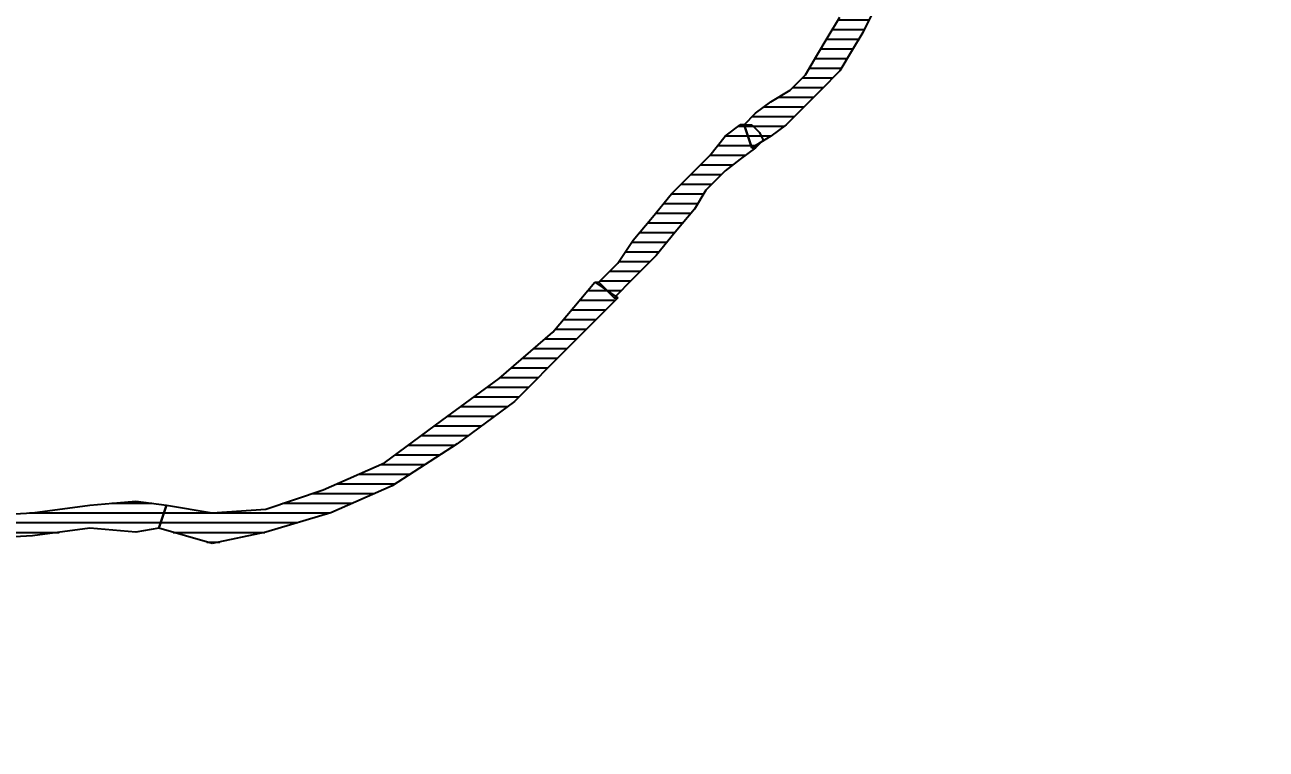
# Model space of a CAD drawing. Header units: millimetres. Extents: x 322668 to 332469, y 13187 to 20117.
# Drawn here: x 327618.5 to 327634.55, y 15727.98 to 15737.34 of the extents above; entities that cross this region are included whole.
import ezdxf

# ---------------------------------------------------------------- set-up
doc = ezdxf.new("R2010")
doc.units = ezdxf.units.MM
doc.header["$LTSCALE"] = 50
doc.header["$MEASUREMENT"] = 0
doc.header["$PDMODE"] = 3
doc.header["$PDSIZE"] = -0.5
doc.layers.get('0').update_dxf_attribs({"linetype": 'CONTINUOUS'})
doc.layers.get('DEFPOINTS').update_dxf_attribs({"linetype": 'CONTINUOUS'})
doc.layers.add('MIM_OLCU-DIS', color=1, linetype='CONTINUOUS')
doc.styles.add('OLCU', font='TSIMPLEX.SHX', dxfattribs={"width": 0.7})
doc.dimstyles.new('200-OLCU-DIŞ', dxfattribs={"dimtxt": 30, "dimasz": 10, "dimexe": 0, "dimexo": 0, "dimgap": 10, "dimtad": 1, "dimdec": 1, "dimdsep": 46, "dimtxsty": 'OLCU', "dimblk1": 'DOT', "dimblk2": 'DOT', "dimsah": 1, "dimcen": 0, "dimclrd": 7, "dimclre": 7, "dimclrt": 4, "dimadec": 0, "dimazin": 0, "dimtfac": 1, "dimtdec": 1, "dimtix": 1, "dimtmove": 2, "dimatfit": 3, "dimldrblk": 'DOT', "dimfxl": 0, "dimtolj": 1, "dimarcsym": 0})
pattern_1 = [(360, (-5108.51305, -673.59423), (1e-16, 0.125), [25])]

# ---------------------------------------------------------------- blocks, each defined once
blk = doc.blocks.new('_DOT')
at = {"color": 0, "linetype": 'ByBlock'}
blk.add_line((-0.5, 0), (-1, 0), dxfattribs=at)
at = {"color": 0, "linetype": 'ByBlock', "const_width": 0.5}
blk.add_lwpolyline([(-0.25, 0, 1), (0.25, 0, 1)], format="xyb", close=True, dxfattribs=at)
blk = doc.blocks.new('*D159')
at = {"layer": 'DEFPOINTS', "color": 0}
for p in [(329577.746, 18407.964, -57.501), (327588.544, 14892.995), (330092.587, 14892.995)]:
    blk.add_point(p, dxfattribs=at)
at = {"layer": 'MIM_OLCU-DIS', "color": 7, "lineweight": -2}
for p, q in [((330052.834, 18407.964), (330092.587, 18407.964)), ((330092.587, 18397.964), (330092.587, 14902.995)), ((330052.587, 14892.995), (330092.587, 14892.995))]:
    blk.add_line(p, q, dxfattribs=at)
at = {"layer": 'MIM_OLCU-DIS', "color": 7, "lineweight": -2, "xscale": 10, "yscale": 10, "zscale": 10}
for p, rotation in [((330092.587, 18407.964), 90), ((330092.587, 14892.995), 270)]:
    blk.add_blockref('_DOT', p, dxfattribs=dict(at, rotation=rotation))
at = {"layer": 'MIM_OLCU-DIS', "color": 4, "insert": (330067.587, 16650.479), "char_height": 30, "attachment_point": 5, "rotation": 90, "style": 'OLCU'}
blk.add_mtext('\\A1;3515', dxfattribs=at)
blk = doc.blocks.new('by')
at = {"ltscale": 30}
h = blk.add_hatch(dxfattribs=at)
h.set_pattern_fill('DC_LINES', color=256, scale=0.1, style=0)
h.set_pattern_definition(pattern_1)
edge = h.paths.add_edge_path(flags=0)
edge.add_line((6413.42, 2203.099), (6413.271, 2202.801))
edge.add_line((6413.271, 2202.801), (6413.123, 2202.552))
edge.add_line((6413.123, 2202.552), (6412.974, 2202.304))
edge.add_line((6412.974, 2202.304), (6412.727, 2202.056))
edge.add_line((6412.727, 2202.056), (6412.529, 2201.857))
edge.add_line((6412.529, 2201.857), (6412.282, 2201.609))
edge.add_line((6412.282, 2201.609), (6412.084, 2201.46))
edge.add_line((6412.084, 2201.46), (6411.837, 2201.311))
edge.add_line((6411.837, 2201.311), (6411.738, 2201.609))
edge.add_line((6411.738, 2201.609), (6411.886, 2201.758))
edge.add_line((6411.886, 2201.758), (6412.084, 2201.907))
edge.add_line((6412.084, 2201.907), (6412.332, 2202.056))
edge.add_line((6412.332, 2202.056), (6412.529, 2202.254))
edge.add_line((6412.529, 2202.254), (6412.677, 2202.503))
edge.add_line((6412.677, 2202.503), (6412.826, 2202.751))
edge.add_line((6412.826, 2202.751), (6412.974, 2203))
edge.add_line((6412.974, 2203), (6413.123, 2203.198))
h = blk.add_hatch(dxfattribs=at)
h.set_pattern_fill('DC_LINES', color=256, scale=0.1, style=0)
h.set_pattern_definition(pattern_1)
edge = h.paths.add_edge_path(flags=0)
edge.add_line((6413.42, 2203.099), (6413.271, 2202.801))
edge.add_line((6413.271, 2202.801), (6413.123, 2202.552))
edge.add_line((6413.123, 2202.552), (6412.974, 2202.304))
edge.add_line((6412.974, 2202.304), (6412.727, 2202.056))
edge.add_line((6412.727, 2202.056), (6412.529, 2201.857))
edge.add_line((6412.529, 2201.857), (6412.282, 2201.609))
edge.add_line((6412.282, 2201.609), (6412.084, 2201.46))
edge.add_line((6412.084, 2201.46), (6411.837, 2201.311))
edge.add_line((6411.837, 2201.311), (6411.738, 2201.609))
edge.add_line((6411.738, 2201.609), (6411.886, 2201.758))
edge.add_line((6411.886, 2201.758), (6412.084, 2201.907))
edge.add_line((6412.084, 2201.907), (6412.332, 2202.056))
edge.add_line((6412.332, 2202.056), (6412.529, 2202.254))
edge.add_line((6412.529, 2202.254), (6412.677, 2202.503))
edge.add_line((6412.677, 2202.503), (6412.826, 2202.751))
edge.add_line((6412.826, 2202.751), (6412.974, 2203))
edge.add_line((6412.974, 2203), (6413.123, 2203.198))
h = blk.add_hatch(dxfattribs=at)
h.set_pattern_fill('DC_LINES', color=256, scale=0.1, style=0)
h.set_pattern_definition(pattern_1)
edge = h.paths.add_edge_path(flags=0)
edge.add_line((6411.837, 2201.311), (6411.886, 2201.311))
edge.add_line((6411.886, 2201.311), (6411.688, 2201.162))
edge.add_line((6411.688, 2201.162), (6411.49, 2201.013))
edge.add_line((6411.49, 2201.013), (6411.243, 2200.764))
edge.add_line((6411.243, 2200.764), (6411.094, 2200.516))
edge.add_line((6411.094, 2200.516), (6410.847, 2200.218))
edge.add_line((6410.847, 2200.218), (6410.6, 2199.92))
edge.add_line((6410.6, 2199.92), (6410.303, 2199.622))
edge.add_line((6410.303, 2199.622), (6410.055, 2199.373))
edge.add_line((6410.055, 2199.373), (6409.858, 2199.572))
edge.add_line((6409.858, 2199.572), (6410.105, 2199.82))
edge.add_line((6410.105, 2199.82), (6410.303, 2200.118))
edge.add_line((6410.303, 2200.118), (6410.551, 2200.416))
edge.add_line((6410.551, 2200.416), (6410.798, 2200.714))
edge.add_line((6410.798, 2200.714), (6411.045, 2200.963))
edge.add_line((6411.045, 2200.963), (6411.293, 2201.211))
edge.add_line((6411.293, 2201.211), (6411.49, 2201.46))
edge.add_line((6411.49, 2201.46), (6411.688, 2201.609))
edge.add_line((6411.688, 2201.609), (6411.738, 2201.609))
h = blk.add_hatch(dxfattribs=at)
h.set_pattern_fill('DC_LINES', color=256, scale=0.1, style=0)
h.set_pattern_definition(pattern_1)
edge = h.paths.add_edge_path(flags=0)
edge.add_line((6411.837, 2201.311), (6411.886, 2201.311))
edge.add_line((6411.886, 2201.311), (6411.688, 2201.162))
edge.add_line((6411.688, 2201.162), (6411.49, 2201.013))
edge.add_line((6411.49, 2201.013), (6411.243, 2200.764))
edge.add_line((6411.243, 2200.764), (6411.094, 2200.516))
edge.add_line((6411.094, 2200.516), (6410.847, 2200.218))
edge.add_line((6410.847, 2200.218), (6410.6, 2199.92))
edge.add_line((6410.6, 2199.92), (6410.303, 2199.622))
edge.add_line((6410.303, 2199.622), (6410.055, 2199.373))
edge.add_line((6410.055, 2199.373), (6409.858, 2199.572))
edge.add_line((6409.858, 2199.572), (6410.105, 2199.82))
edge.add_line((6410.105, 2199.82), (6410.303, 2200.118))
edge.add_line((6410.303, 2200.118), (6410.551, 2200.416))
edge.add_line((6410.551, 2200.416), (6410.798, 2200.714))
edge.add_line((6410.798, 2200.714), (6411.045, 2200.963))
edge.add_line((6411.045, 2200.963), (6411.293, 2201.211))
edge.add_line((6411.293, 2201.211), (6411.49, 2201.46))
edge.add_line((6411.49, 2201.46), (6411.688, 2201.609))
edge.add_line((6411.688, 2201.609), (6411.738, 2201.609))
edge.add_line((6411.738, 2201.609), (6411.688, 2201.609))
edge.add_line((6411.688, 2201.609), (6411.837, 2201.609))
edge.add_line((6411.837, 2201.609), (6411.935, 2201.509))
edge.add_line((6411.935, 2201.509), (6411.985, 2201.41))
edge.add_line((6411.985, 2201.41), (6411.886, 2201.311))
h = blk.add_hatch(dxfattribs=at)
h.set_pattern_fill('DC_LINES', color=256, scale=0.1, style=0)
h.set_pattern_definition(pattern_1)
edge = h.paths.add_edge_path(flags=0)
edge.add_line((6404.267, 2196.691), (6404.861, 2196.592))
edge.add_line((6404.861, 2196.592), (6405.553, 2196.641))
edge.add_line((6405.553, 2196.641), (6406.296, 2196.89))
edge.add_line((6406.296, 2196.89), (6407.088, 2197.237))
edge.add_line((6407.088, 2197.237), (6407.829, 2197.784))
edge.add_line((6407.829, 2197.784), (6408.571, 2198.33))
edge.add_line((6408.571, 2198.33), (6409.264, 2198.926))
edge.add_line((6409.264, 2198.926), (6409.808, 2199.572))
edge.add_line((6409.808, 2199.572), (6410.105, 2199.373))
edge.add_line((6410.105, 2199.373), (6409.462, 2198.728))
edge.add_line((6409.462, 2198.728), (6408.769, 2198.032))
edge.add_line((6408.769, 2198.032), (6408.027, 2197.486))
edge.add_line((6408.027, 2197.486), (6407.186, 2196.939))
edge.add_line((6407.186, 2196.939), (6406.394, 2196.592))
edge.add_line((6406.394, 2196.592), (6405.553, 2196.343))
edge.add_line((6405.553, 2196.343), (6404.861, 2196.194))
edge.add_line((6404.861, 2196.194), (6404.168, 2196.393))
h = blk.add_hatch(dxfattribs=at)
h.set_pattern_fill('DC_LINES', color=256, scale=0.1, style=0)
h.set_pattern_definition(pattern_1)
edge = h.paths.add_edge_path(flags=0)
edge.add_line((6410.055, 2199.373), (6410.105, 2199.373))
edge.add_line((6410.105, 2199.373), (6409.462, 2198.728))
edge.add_line((6409.462, 2198.728), (6408.769, 2198.032))
edge.add_line((6408.769, 2198.032), (6408.027, 2197.486))
edge.add_line((6408.027, 2197.486), (6407.186, 2196.939))
edge.add_line((6407.186, 2196.939), (6406.394, 2196.592))
edge.add_line((6406.394, 2196.592), (6405.553, 2196.343))
edge.add_line((6405.553, 2196.343), (6404.861, 2196.194))
edge.add_line((6404.861, 2196.194), (6404.168, 2196.393))
edge.add_line((6404.168, 2196.393), (6404.267, 2196.691))
edge.add_line((6404.267, 2196.691), (6404.861, 2196.592))
edge.add_line((6404.861, 2196.592), (6405.553, 2196.641))
edge.add_line((6405.553, 2196.641), (6406.296, 2196.89))
edge.add_line((6406.296, 2196.89), (6407.088, 2197.237))
edge.add_line((6407.088, 2197.237), (6407.829, 2197.784))
edge.add_line((6407.829, 2197.784), (6408.571, 2198.33))
edge.add_line((6408.571, 2198.33), (6409.264, 2198.926))
edge.add_line((6409.264, 2198.926), (6409.808, 2199.572))
edge.add_line((6409.808, 2199.572), (6409.858, 2199.572))
h = blk.add_hatch(dxfattribs=at)
h.set_pattern_fill('DC_LINES', color=256, scale=0.1, style=0)
h.set_pattern_definition(pattern_1)
edge = h.paths.add_edge_path(flags=0)
edge.add_line((6398.578, 2196.492), (6398.627, 2196.492))
edge.add_line((6398.627, 2196.492), (6399.122, 2196.492))
edge.add_line((6399.122, 2196.492), (6399.814, 2196.492))
edge.add_line((6399.814, 2196.492), (6400.705, 2196.443))
edge.add_line((6400.705, 2196.443), (6401.645, 2196.542))
edge.add_line((6401.645, 2196.542), (6402.535, 2196.592))
edge.add_line((6402.535, 2196.592), (6403.277, 2196.691))
edge.add_line((6403.277, 2196.691), (6403.871, 2196.741))
edge.add_line((6403.871, 2196.741), (6404.267, 2196.691))
edge.add_line((6404.267, 2196.691), (6404.168, 2196.393))
edge.add_line((6404.168, 2196.393), (6403.871, 2196.343))
edge.add_line((6403.871, 2196.343), (6403.277, 2196.393))
edge.add_line((6403.277, 2196.393), (6402.535, 2196.293))
edge.add_line((6402.535, 2196.293), (6401.645, 2196.244))
edge.add_line((6401.645, 2196.244), (6400.705, 2196.144))
edge.add_line((6400.705, 2196.144), (6399.814, 2196.095))
edge.add_line((6399.814, 2196.095), (6399.122, 2196.095))
edge.add_line((6399.122, 2196.095), (6398.528, 2196.194))
edge.add_line((6398.528, 2196.194), (6398.578, 2196.194))
h = blk.add_hatch(dxfattribs=at)
h.set_pattern_fill('DC_LINES', color=256, scale=0.1, style=0)
h.set_pattern_definition(pattern_1)
edge = h.paths.add_edge_path(flags=0)
edge.add_line((6404.168, 2196.393), (6403.871, 2196.343))
edge.add_line((6403.871, 2196.343), (6403.277, 2196.393))
edge.add_line((6403.277, 2196.393), (6402.535, 2196.293))
edge.add_line((6402.535, 2196.293), (6401.645, 2196.244))
edge.add_line((6401.645, 2196.244), (6400.705, 2196.144))
edge.add_line((6400.705, 2196.144), (6399.814, 2196.095))
edge.add_line((6399.814, 2196.095), (6399.122, 2196.095))
edge.add_line((6399.122, 2196.095), (6398.528, 2196.194))
edge.add_line((6398.528, 2196.194), (6398.627, 2196.492))
edge.add_line((6398.627, 2196.492), (6399.122, 2196.492))
edge.add_line((6399.122, 2196.492), (6399.814, 2196.492))
edge.add_line((6399.814, 2196.492), (6400.705, 2196.443))
edge.add_line((6400.705, 2196.443), (6401.645, 2196.542))
edge.add_line((6401.645, 2196.542), (6402.535, 2196.592))
edge.add_line((6402.535, 2196.592), (6403.277, 2196.691))
edge.add_line((6403.277, 2196.691), (6403.871, 2196.741))
edge.add_line((6403.871, 2196.741), (6404.267, 2196.691))
for p, q in [((6412.826, 2202.751, -4.505), (6412.974, 2203, -4.505)), ((6412.826, 2202.751, -4.505), (6412.974, 2203, -4.505)), ((6413.42, 2203.099, -4.505), (6413.271, 2202.801, -4.505)), ((6413.42, 2203.099, -4.505), (6413.271, 2202.801, -4.505)), ((6412.677, 2202.503, -4.505), (6412.826, 2202.751, -4.505)), ((6412.677, 2202.503, -4.505), (6412.826, 2202.751, -4.505)), ((6413.271, 2202.801, -4.505), (6413.123, 2202.552, -4.505)), ((6413.271, 2202.801, -4.505), (6413.123, 2202.552, -4.505)), ((6412.529, 2202.254, -4.505), (6412.677, 2202.503, -4.505)), ((6412.529, 2202.254, -4.505), (6412.677, 2202.503, -4.505)), ((6413.123, 2202.552, -4.505), (6412.974, 2202.304, -4.505)), ((6413.123, 2202.552, -4.505), (6412.974, 2202.304, -4.505)), ((6412.332, 2202.056, -4.505), (6412.529, 2202.254, -4.505)), ((6412.332, 2202.056, -4.505), (6412.529, 2202.254, -4.505)), ((6412.974, 2202.304, -4.505), (6412.727, 2202.056, -4.505)), ((6412.974, 2202.304, -4.505), (6412.727, 2202.056, -4.505)), ((6412.084, 2201.907, -4.505), (6412.332, 2202.056, -4.505)), ((6412.084, 2201.907, -4.505), (6412.332, 2202.056, -4.505)), ((6412.727, 2202.056, -4.505), (6412.529, 2201.857, -4.505)), ((6412.727, 2202.056, -4.505), (6412.529, 2201.857, -4.505)), ((6411.886, 2201.758, -4.505), (6412.084, 2201.907, -4.505)), ((6411.886, 2201.758, -4.505), (6412.084, 2201.907, -4.505)), ((6412.529, 2201.857, -4.505), (6412.282, 2201.609, -4.505)), ((6412.529, 2201.857, -4.505), (6412.282, 2201.609, -4.505)), ((6411.738, 2201.609, -4.505), (6411.886, 2201.758, -4.505)), ((6411.738, 2201.609, -4.505), (6411.886, 2201.758, -4.505)), ((6411.49, 2201.46, -4.505), (6411.688, 2201.609, -4.505)), ((6411.49, 2201.46, -4.505), (6411.688, 2201.609, -4.505)), ((6411.688, 2201.609, -4.505), (6411.738, 2201.609, -4.505)), ((6411.688, 2201.609, -4.505), (6411.738, 2201.609, -4.505)), ((6411.738, 2201.609, -4.505), (6411.688, 2201.609, -4.505)), ((6411.688, 2201.609, -4.505), (6411.837, 2201.609, -4.505)), ((6411.738, 2201.609, -4.505), (6411.837, 2201.311, -4.505)), ((6411.837, 2201.311, -4.505), (6411.738, 2201.609, -4.505)), ((6411.837, 2201.311, -4.505), (6411.738, 2201.609, -4.505)), ((6411.837, 2201.609, -4.505), (6411.935, 2201.509, -4.505)), ((6412.282, 2201.609, -4.505), (6412.084, 2201.46, -4.505)), ((6412.282, 2201.609, -4.505), (6412.084, 2201.46, -4.505)), ((6411.293, 2201.211, -4.505), (6411.49, 2201.46, -4.505)), ((6411.293, 2201.211, -4.505), (6411.49, 2201.46, -4.505)), ((6412.084, 2201.46, -4.505), (6411.837, 2201.311, -4.505)), ((6412.084, 2201.46, -4.505), (6411.837, 2201.311, -4.505)), ((6411.985, 2201.41, -4.505), (6411.886, 2201.311, -4.505)), ((6411.935, 2201.509, -4.505), (6411.985, 2201.41, -4.505)), ((6411.045, 2200.963, -4.505), (6411.293, 2201.211, -4.505)), ((6411.045, 2200.963, -4.505), (6411.293, 2201.211, -4.505)), ((6411.886, 2201.311, -4.505), (6411.688, 2201.162, -4.505)), ((6411.886, 2201.311, -4.505), (6411.688, 2201.162, -4.505)), ((6411.837, 2201.311, -4.505), (6411.886, 2201.311, -4.505)), ((6411.837, 2201.311, -4.505), (6411.837, 2201.311, -4.505)), ((6411.837, 2201.311, -4.505), (6411.886, 2201.311, -4.505)), ((6411.886, 2201.311, -4.505), (6411.837, 2201.311, -4.505)), ((6411.837, 2201.311, -4.505), (6411.837, 2201.311, -4.505)), ((6411.688, 2201.162, -4.505), (6411.49, 2201.013, -4.505)), ((6411.688, 2201.162, -4.505), (6411.49, 2201.013, -4.505)), ((6410.798, 2200.714, -4.505), (6411.045, 2200.963, -4.505)), ((6410.798, 2200.714, -4.505), (6411.045, 2200.963, -4.505)), ((6411.49, 2201.013, -4.505), (6411.243, 2200.764, -4.505)), ((6411.49, 2201.013, -4.505), (6411.243, 2200.764, -4.505)), ((6411.243, 2200.764, -4.505), (6411.094, 2200.516, -4.505)), ((6411.243, 2200.764, -4.505), (6411.094, 2200.516, -4.505)), ((6410.551, 2200.416, -4.505), (6410.798, 2200.714, -4.505)), ((6410.551, 2200.416, -4.505), (6410.798, 2200.714, -4.505)), ((6410.303, 2200.118, -4.505), (6410.551, 2200.416, -4.505)), ((6410.303, 2200.118, -4.505), (6410.551, 2200.416, -4.505)), ((6411.094, 2200.516, -4.505), (6410.847, 2200.218, -4.505)), ((6411.094, 2200.516, -4.505), (6410.847, 2200.218, -4.505)), ((6410.105, 2199.82, -4.505), (6410.303, 2200.118, -4.505)), ((6410.105, 2199.82, -4.505), (6410.303, 2200.118, -4.505)), ((6410.847, 2200.218, -4.505), (6410.6, 2199.92, -4.505)), ((6410.847, 2200.218, -4.505), (6410.6, 2199.92, -4.505)), ((6409.858, 2199.572, -4.505), (6410.105, 2199.82, -4.505)), ((6409.858, 2199.572, -4.505), (6410.105, 2199.82, -4.505)), ((6410.6, 2199.92, -4.505), (6410.303, 2199.622, -4.505)), ((6410.6, 2199.92, -4.505), (6410.303, 2199.622, -4.505)), ((6410.303, 2199.622, -4.505), (6410.055, 2199.373, -4.505)), ((6410.303, 2199.622, -4.505), (6410.055, 2199.373, -4.505)), ((6409.264, 2198.926, -4.505), (6409.808, 2199.572, -4.505)), ((6409.264, 2198.926, -4.505), (6409.808, 2199.572, -4.505)), ((6409.808, 2199.572, -4.505), (6409.858, 2199.572, -4.505)), ((6409.808, 2199.572, -4.505), (6410.105, 2199.373, -4.505)), ((6410.055, 2199.373, -4.505), (6409.858, 2199.572, -4.505)), ((6410.055, 2199.373, -4.505), (6409.858, 2199.572, -4.505)), ((6409.858, 2199.572, -4.505), (6410.055, 2199.373, -4.505)), ((6410.105, 2199.373, -4.505), (6409.462, 2198.728, -4.505)), ((6410.105, 2199.373, -4.505), (6409.462, 2198.728, -4.505)), ((6410.055, 2199.373, -4.505), (6410.105, 2199.373, -4.505)), ((6410.055, 2199.373, -4.505), (6410.055, 2199.373, -4.505)), ((6408.571, 2198.33, -4.505), (6409.264, 2198.926, -4.505)), ((6408.571, 2198.33, -4.505), (6409.264, 2198.926, -4.505)), ((6409.462, 2198.728, -4.505), (6408.769, 2198.032, -4.505)), ((6409.462, 2198.728, -4.505), (6408.769, 2198.032, -4.505)), ((6407.829, 2197.784, -4.505), (6408.571, 2198.33, -4.505)), ((6407.829, 2197.784, -4.505), (6408.571, 2198.33, -4.505)), ((6408.769, 2198.032, -4.505), (6408.027, 2197.486, -4.505)), ((6408.769, 2198.032, -4.505), (6408.027, 2197.486, -4.505)), ((6407.088, 2197.237, -4.505), (6407.829, 2197.784, -4.505)), ((6407.088, 2197.237, -4.505), (6407.829, 2197.784, -4.505)), ((6408.027, 2197.486, -4.505), (6407.186, 2196.939, -4.505)), ((6408.027, 2197.486, -4.505), (6407.186, 2196.939, -4.505)), ((6406.296, 2196.89, -4.505), (6407.088, 2197.237, -4.505)), ((6406.296, 2196.89, -4.505), (6407.088, 2197.237, -4.505)), ((6405.553, 2196.641, -4.505), (6406.296, 2196.89, -4.505)), ((6405.553, 2196.641, -4.505), (6406.296, 2196.89, -4.505)), ((6407.186, 2196.939, -4.505), (6406.394, 2196.592, -4.505)), ((6407.186, 2196.939, -4.505), (6406.394, 2196.592, -4.505)), ((6403.277, 2196.691, -4.505), (6403.871, 2196.741, -4.505)), ((6403.277, 2196.691, -4.505), (6403.871, 2196.741, -4.505)), ((6403.871, 2196.741, -4.505), (6404.267, 2196.691, -4.505)), ((6403.871, 2196.741, -4.505), (6404.267, 2196.691, -4.505)), ((6401.645, 2196.542, -4.505), (6402.535, 2196.592, -4.505)), ((6401.645, 2196.542, -4.505), (6402.535, 2196.592, -4.505)), ((6402.535, 2196.592, -4.505), (6403.277, 2196.691, -4.505)), ((6402.535, 2196.592, -4.505), (6403.277, 2196.691, -4.505)), ((6404.168, 2196.393, -4.505), (6404.267, 2196.691, -4.505)), ((6404.168, 2196.393, -4.505), (6404.267, 2196.691, -4.505)), ((6404.267, 2196.691, -4.505), (6404.168, 2196.393, -4.505)), ((6404.267, 2196.691, -4.505), (6404.168, 2196.393, -4.505)), ((6404.267, 2196.691, -4.505), (6404.861, 2196.592, -4.505)), ((6404.267, 2196.691, -4.505), (6404.267, 2196.691, -4.505)), ((6404.267, 2196.691, -4.505), (6404.861, 2196.592, -4.505)), ((6404.267, 2196.691, -4.505), (6404.267, 2196.691, -4.505)), ((6404.267, 2196.691, -4.505), (6404.267, 2196.691, -4.505)), ((6404.861, 2196.592, -4.505), (6405.553, 2196.641, -4.505)), ((6404.861, 2196.592, -4.505), (6405.553, 2196.641, -4.505)), ((6406.394, 2196.592, -4.505), (6405.553, 2196.343, -4.505)), ((6406.394, 2196.592, -4.505), (6405.553, 2196.343, -4.505)), ((6403.277, 2196.393, -4.505), (6402.535, 2196.293, -4.505)), ((6403.277, 2196.393, -4.505), (6402.535, 2196.293, -4.505)), ((6403.871, 2196.343, -4.505), (6403.277, 2196.393, -4.505)), ((6403.871, 2196.343, -4.505), (6403.277, 2196.393, -4.505)), ((6404.168, 2196.393, -4.505), (6403.871, 2196.343, -4.505)), ((6404.168, 2196.393, -4.505), (6403.871, 2196.343, -4.505)), ((6404.861, 2196.194, -4.505), (6404.168, 2196.393, -4.505)), ((6404.861, 2196.194, -4.505), (6404.168, 2196.393, -4.505)), ((6404.168, 2196.393, -4.505), (6404.168, 2196.393, -4.505)), ((6404.168, 2196.393, -4.505), (6404.168, 2196.393, -4.505)), ((6404.168, 2196.393, -4.505), (6404.168, 2196.393, -4.505)), ((6402.535, 2196.293, -4.505), (6401.645, 2196.244, -4.505)), ((6402.535, 2196.293, -4.505), (6401.645, 2196.244, -4.505)), ((6405.553, 2196.343, -4.505), (6404.861, 2196.194, -4.505)), ((6405.553, 2196.343, -4.505), (6404.861, 2196.194, -4.505))]:
    blk.add_line(p, q, dxfattribs=at)

msp = doc.modelspace()

# ---------------------------------------------------------------- block references
msp.add_blockref('by', (321216.067, 13534.441, 4.505))

# ---------------------------------------------------------------- dimensions: what is measured, and where the dimension line sits
at = {"layer": 'MIM_OLCU-DIS', "color": 22}
dim = msp.add_linear_dim(base=(330092.587, 14892.995), p1=(329577.746, 18407.964, -57.501), p2=(327588.544, 14892.995), angle=270, dimstyle='200-OLCU-DIŞ', dxfattribs=at)
dim.commit()
dim.dimension.update_dxf_attribs({"geometry": '*D159', "text_midpoint": (330067.587, 16650.479)})

doc.saveas('drawing.dxf')
